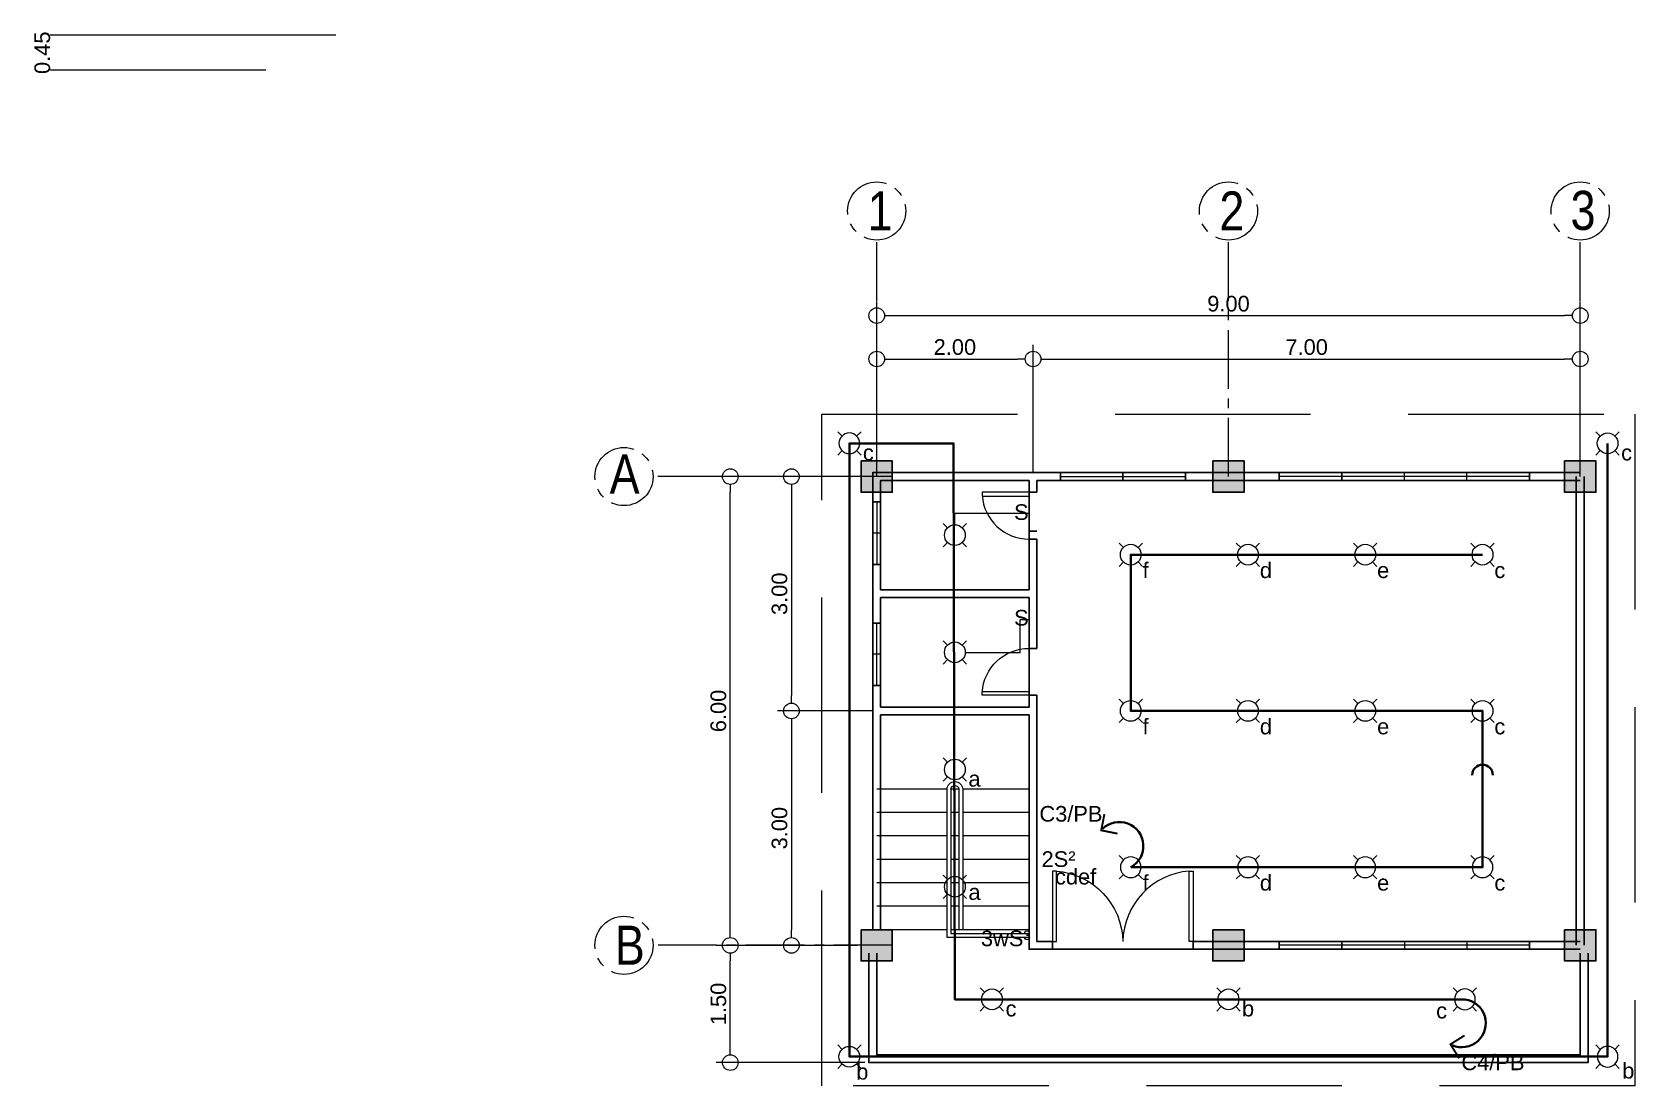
# Model space of a CAD drawing. Header units: metres. Extents: x -460 to 31334, y -1777 to 24987.
# Drawn here: x 120.6 to 141.1, y -842.16 to -828.67 of the extents above; entities that cross this region are included whole.
import ezdxf

# ---------------------------------------------------------------- set-up
doc = ezdxf.new("R2010")
doc.units = ezdxf.units.M
doc.header["$MEASUREMENT"] = 0
doc.linetypes.add('CENTER2', pattern=[1.125, 0.75, -0.125, 0.125, -0.125])
doc.linetypes.add('HIDDEN', pattern=[0.375, 0.25, -0.125])
doc.layers.get('Defpoints').update_dxf_attribs({"color": 2})
for name, color, linetype, lineweight in [('.3', 2, 'Continuous', 5), ('Arch_Door', 1, 'Continuous', 18), ('CIRCUIT', 5, 'Continuous', 35), ('COLUMNS', 5, 'Continuous', 25), ('DIM', 8, 'Continuous', 5), ('LIGHTING', 7, 'Continuous', 20)]:
    doc.layers.add(name, color=color, linetype=linetype, lineweight=lineweight)
doc.layers.add('01 FURNITURE', color=8, linetype='Continuous')
doc.layers.add('wall', color=7, linetype='Continuous')
for name, color, linetype, lineweight, true_color in [('DW', 7, 'Continuous', 9, 0xff0a0a), ('DWS', 7, 'Continuous', 15, 0x0aff0a), ('SWITCH', 7, 'HIDDEN', 18, 0xff0a0a)]:
    doc.layers.add(name, color=color, linetype=linetype, lineweight=lineweight, true_color=true_color)
doc.styles.add('AN100', font='ARIALN.TTF', dxfattribs={"height": 0.25})
doc.styles.get("Standard").update_dxf_attribs({"font": 'arial.ttf'})
doc.dimstyles.new('elev', dxfattribs={"dimtxt": 0.2, "dimasz": 0.18, "dimexe": 0.05, "dimexo": 0.05, "dimgap": 0.05, "dimtad": 1, "dimzin": 0, "dimdsep": 46, "dimtxsty": 'Standard', "dimblk": 'ARCHTICK', "dimcen": 0.025, "dimclrd": 256, "dimclre": 256, "dimadec": 0, "dimazin": 0, "dimtfac": 1, "dimtix": 1, "dimtofl": 0, "dimtmove": 0, "dimatfit": 3, "dimldrblk": 'ARCHTICK', "dimfxl": 0.1, "dimtolj": 1, "dimtzin": 0, "dimlwd": -1, "dimlwe": -1, "dimarcsym": 0})
doc.dimstyles.get("Standard").update_dxf_attribs({"dimtxt": 0.2, "dimasz": 0.2, "dimexe": 0.18, "dimexo": 0.05, "dimgap": 0.05, "dimtad": 1, "dimzin": 0, "dimdsep": 46, "dimtxsty": 'Standard', "dimblk": 'DOTBLANK', "dimcen": 0.09, "dimclrd": 256, "dimclre": 256, "dimaunit": 1, "dimadec": 6, "dimazin": 0, "dimtfac": 1, "dimtix": 1, "dimtofl": 0, "dimtmove": 0, "dimatfit": 3, "dimfxl": 1, "dimtolj": 1, "dimtzin": 0, "dimlwd": -1, "dimlwe": -1, "dimarcsym": 0})

# ---------------------------------------------------------------- blocks, each defined once
blk = doc.blocks.new('_DotBlank')
at = {"color": 0, "linetype": 'ByBlock', "lineweight": -2}
blk.add_line((-0.5, 0), (-1, 0), dxfattribs=at)
blk.add_circle((0, 0), 0.5, dxfattribs=at)
blk = doc.blocks.new('*D747')
at = {"layer": 'Defpoints', "color": 0, "transparency": 16777216}
for p in [(131.401, -834.358), (130.31, -837.358), (131.401, -837.358)]:
    blk.add_point(p, dxfattribs=at)
at = {"layer": 'DIM', "transparency": 16777216}
for p, q in [((131.351, -834.358), (130.13, -834.358)), ((130.31, -834.558), (130.31, -837.158)), ((131.351, -837.358), (130.13, -837.358))]:
    blk.add_line(p, q, dxfattribs=at)
at = {"layer": 'DIM', "transparency": 16777216, "xscale": 0.2, "yscale": 0.2, "zscale": 0.2}
for p, rotation in [((130.31, -834.358), 90), ((130.31, -837.358), 270)]:
    blk.add_blockref('_DotBlank', p, dxfattribs=dict(at, rotation=rotation))
at = {"layer": 'DIM', "color": 0, "transparency": 16777216, "insert": (130.158, -835.858), "char_height": 0.2, "attachment_point": 5, "rotation": 90}
blk.add_mtext('\\A1;3.00', dxfattribs=at)
blk = doc.blocks.new('*D748')
at = {"layer": 'Defpoints', "color": 0, "transparency": 16777216}
for p in [(133.401, -832.853), (131.401, -834.358), (133.401, -834.358)]:
    blk.add_point(p, dxfattribs=at)
at = {"layer": 'DIM', "transparency": 16777216}
for p, q in [((131.401, -834.308), (131.401, -832.673)), ((133.401, -834.308), (133.401, -832.673)), ((131.601, -832.853), (133.201, -832.853))]:
    blk.add_line(p, q, dxfattribs=at)
at = {"layer": 'DIM', "transparency": 16777216, "xscale": 0.2, "yscale": 0.2, "zscale": 0.2, "rotation": 180}
blk.add_blockref('_DotBlank', (131.401, -832.853), dxfattribs=at)
at = {"layer": 'DIM', "transparency": 16777216, "xscale": 0.2, "yscale": 0.2, "zscale": 0.2}
blk.add_blockref('_DotBlank', (133.401, -832.853), dxfattribs=at)
at = {"layer": 'DIM', "color": 0, "transparency": 16777216, "insert": (132.401, -832.701), "char_height": 0.2, "attachment_point": 5}
blk.add_mtext('\\A1;2.00', dxfattribs=at)
blk = doc.blocks.new('*D749')
at = {"layer": 'Defpoints', "color": 0, "transparency": 16777216}
for p in [(140.401, -832.853), (133.401, -834.358), (140.401, -834.408)]:
    blk.add_point(p, dxfattribs=at)
at = {"layer": 'DIM', "transparency": 16777216}
for p, q in [((133.401, -834.308), (133.401, -832.673)), ((140.401, -834.358), (140.401, -832.673)), ((133.601, -832.853), (140.201, -832.853))]:
    blk.add_line(p, q, dxfattribs=at)
at = {"layer": 'DIM', "transparency": 16777216, "xscale": 0.2, "yscale": 0.2, "zscale": 0.2, "rotation": 180}
blk.add_blockref('_DotBlank', (133.401, -832.853), dxfattribs=at)
at = {"layer": 'DIM', "transparency": 16777216, "xscale": 0.2, "yscale": 0.2, "zscale": 0.2}
blk.add_blockref('_DotBlank', (140.401, -832.853), dxfattribs=at)
at = {"layer": 'DIM', "color": 0, "transparency": 16777216, "insert": (136.901, -832.701), "char_height": 0.2, "attachment_point": 5}
blk.add_mtext('\\A1;7.00', dxfattribs=at)
blk = doc.blocks.new('*D750')
at = {"layer": 'Defpoints', "color": 0, "transparency": 16777216}
for p in [(140.401, -832.298), (140.401, -833.211), (131.401, -833.391)]:
    blk.add_point(p, dxfattribs=at)
at = {"layer": 'DIM', "transparency": 16777216}
for p, q in [((131.401, -833.341), (131.401, -832.118)), ((131.601, -832.298), (140.201, -832.298)), ((140.401, -833.161), (140.401, -832.118))]:
    blk.add_line(p, q, dxfattribs=at)
at = {"layer": 'DIM', "transparency": 16777216, "xscale": 0.2, "yscale": 0.2, "zscale": 0.2, "rotation": 180}
blk.add_blockref('_DotBlank', (131.401, -832.298), dxfattribs=at)
at = {"layer": 'DIM', "transparency": 16777216, "xscale": 0.2, "yscale": 0.2, "zscale": 0.2}
blk.add_blockref('_DotBlank', (140.401, -832.298), dxfattribs=at)
at = {"layer": 'DIM', "color": 0, "transparency": 16777216, "insert": (135.901, -832.146), "char_height": 0.2, "attachment_point": 5}
blk.add_mtext('\\A1;9.00', dxfattribs=at)
blk = doc.blocks.new('*D751')
at = {"layer": 'Defpoints', "color": 0, "transparency": 16777216}
for p in [(131.401, -837.358), (130.31, -840.358), (131.201, -840.358)]:
    blk.add_point(p, dxfattribs=at)
at = {"layer": 'DIM', "transparency": 16777216}
for p, q in [((131.351, -837.358), (130.13, -837.358)), ((130.31, -837.558), (130.31, -840.158)), ((131.151, -840.358), (130.13, -840.358))]:
    blk.add_line(p, q, dxfattribs=at)
at = {"layer": 'DIM', "transparency": 16777216, "xscale": 0.2, "yscale": 0.2, "zscale": 0.2}
for p, rotation in [((130.31, -837.358), 90), ((130.31, -840.358), 270)]:
    blk.add_blockref('_DotBlank', p, dxfattribs=dict(at, rotation=rotation))
at = {"layer": 'DIM', "color": 0, "transparency": 16777216, "insert": (130.158, -838.858), "char_height": 0.2, "attachment_point": 5, "rotation": 90}
blk.add_mtext('\\A1;3.00', dxfattribs=at)
blk = doc.blocks.new('*D752')
at = {"layer": 'Defpoints', "color": 0, "transparency": 16777216}
for p in [(129.528, -834.358), (130.31, -834.358), (130.31, -840.358)]:
    blk.add_point(p, dxfattribs=at)
at = {"layer": 'DIM', "transparency": 16777216}
for p, q in [((130.26, -834.358), (129.348, -834.358)), ((129.528, -840.158), (129.528, -834.558)), ((130.26, -840.358), (129.348, -840.358))]:
    blk.add_line(p, q, dxfattribs=at)
at = {"layer": 'DIM', "transparency": 16777216, "xscale": 0.2, "yscale": 0.2, "zscale": 0.2}
for p, rotation in [((129.528, -834.358), 90), ((129.528, -840.358), 270)]:
    blk.add_blockref('_DotBlank', p, dxfattribs=dict(at, rotation=rotation))
at = {"layer": 'DIM', "color": 0, "transparency": 16777216, "insert": (129.376, -837.358), "char_height": 0.2, "attachment_point": 5, "rotation": 90}
blk.add_mtext('\\A1;6.00', dxfattribs=at)
blk = doc.blocks.new('*D753')
at = {"layer": 'Defpoints', "color": 0, "transparency": 16777216}
for p in [(129.528, -840.358), (131.201, -840.358), (131.301, -841.858)]:
    blk.add_point(p, dxfattribs=at)
at = {"layer": 'DIM', "transparency": 16777216}
for p, q in [((131.151, -840.358), (129.348, -840.358)), ((129.528, -841.658), (129.528, -840.558)), ((131.251, -841.858), (129.348, -841.858))]:
    blk.add_line(p, q, dxfattribs=at)
at = {"layer": 'DIM', "transparency": 16777216, "xscale": 0.2, "yscale": 0.2, "zscale": 0.2}
for p, rotation in [((129.528, -840.358), 90), ((129.528, -841.858), 270)]:
    blk.add_blockref('_DotBlank', p, dxfattribs=dict(at, rotation=rotation))
at = {"layer": 'DIM', "color": 0, "transparency": 16777216, "insert": (129.376, -841.108), "char_height": 0.2, "attachment_point": 5, "rotation": 90}
blk.add_mtext('\\A1;1.50', dxfattribs=at)
blk = doc.blocks.new('light')
at = {"layer": 'LIGHTING', "ltscale": 0.08}
for p, q in [((215.884, -493.498), (215.813, -493.427)), ((216.192, -493.427), (216.121, -493.498)), ((215.884, -493.735), (215.813, -493.806)), ((216.192, -493.806), (216.121, -493.735))]:
    blk.add_line(p, q, dxfattribs=at)
blk.add_circle((216.003, -493.616), 0.168, dxfattribs=at)
blk = doc.blocks.new('*D1055')
at = {"layer": 'Defpoints', "color": 0, "transparency": 16777216}
for p in [(124.531, -828.708), (120.879, -829.158), (123.635, -829.158)]:
    blk.add_point(p, dxfattribs=at)
at = {"layer": 'DIM', "transparency": 16777216}
for p, q in [((124.481, -828.708), (120.829, -828.708)), ((123.585, -829.158), (120.829, -829.158))]:
    blk.add_line(p, q, dxfattribs=at)
at = {"layer": 'DIM', "color": 0, "lineweight": 9, "transparency": 16777216, "insert": (120.727, -828.933), "char_height": 0.2, "attachment_point": 5, "rotation": 90}
blk.add_mtext('\\A1;0.45', dxfattribs=at)
blk = doc.blocks.new('_ArchTick')
at = {"color": 0, "linetype": 'ByBlock', "const_width": 0.15}
blk.add_lwpolyline([(-0.5, -0.5), (0.5, 0.5)], dxfattribs=at)

msp = doc.modelspace()

# ---------------------------------------------------------------- hatches: boundary and pattern name
at = {"layer": 'COLUMNS', "true_color": 0x808080}
h = msp.add_hatch(color=8, dxfattribs=at)
h.dxf.hatch_style = 1
h.paths.add_polyline_path([(131.20063, -834.15773), (131.60063, -834.15773), (131.60063, -834.55773), (131.20063, -834.55773)])
h = msp.add_hatch(color=8, dxfattribs=at)
h.dxf.hatch_style = 1
h.paths.add_polyline_path([(135.70063, -834.15773), (136.10063, -834.15773), (136.10063, -834.55773), (135.70063, -834.55773)])
h = msp.add_hatch(color=8, dxfattribs=at)
h.dxf.hatch_style = 1
h.paths.add_polyline_path([(140.20063, -834.15773), (140.60063, -834.15773), (140.60063, -834.55773), (140.20063, -834.55773)])
h = msp.add_hatch(color=8, dxfattribs=at)
h.dxf.hatch_style = 1
h.paths.add_polyline_path([(131.20063, -840.15773), (131.60063, -840.15773), (131.60063, -840.55773), (131.20063, -840.55773)])
h = msp.add_hatch(color=8, dxfattribs=at)
h.dxf.hatch_style = 1
h.paths.add_polyline_path([(135.70063, -840.15773), (136.10063, -840.15773), (136.10063, -840.55773), (135.70063, -840.55773)])
h = msp.add_hatch(color=8, dxfattribs=at)
h.dxf.hatch_style = 1
h.paths.add_polyline_path([(140.20063, -840.15773), (140.60063, -840.15773), (140.60063, -840.55773), (140.20063, -840.55773)])

# ---------------------------------------------------------------- linework, layer by layer
at = {"color": 20, "linetype": 'HIDDEN', "lineweight": 9, "ltscale": 10, "true_color": 0xff2424}
msp.add_lwpolyline([(130.70063, -833.55773), (141.10063, -833.55773), (141.10063, -842.15773), (130.70063, -842.15773)], close=True, dxfattribs=at)
at = {"color": 8, "lineweight": 9, "ltscale": 10, "true_color": 0x808080}
for points in [[(132.40063, -838.26129), (132.40063, -837.35773)], [(132.30076, -838.35773), (131.40063, -838.35773)], [(132.40063, -838.35773), (132.35063, -838.35773)], [(132.40063, -838.35773), (132.40063, -838.31129)], [(132.40063, -838.35773), (132.40063, -840.15773)], [(132.45063, -838.35773), (132.40063, -838.35773)], [(133.35063, -838.35773), (132.50049, -838.35773)], [(132.45063, -838.65773), (132.40063, -838.65773)], [(133.35063, -838.65773), (132.50063, -838.65773)], [(132.45063, -838.95773), (132.40063, -838.95773)], [(133.35063, -838.95773), (132.50063, -838.95773)], [(132.45063, -839.25773), (132.40063, -839.25773)], [(133.35063, -839.25773), (132.50063, -839.25773)], [(132.45063, -839.55773), (132.40063, -839.55773)], [(133.35063, -839.55773), (132.50063, -839.55773)], [(132.45063, -839.85773), (132.40063, -839.85773)], [(133.35063, -839.85773), (132.50063, -839.85773)], [(133.35063, -840.15773), (132.40063, -840.15773)]]:
    msp.add_lwpolyline(points, dxfattribs=at)
at = {"color": 8, "lineweight": 5, "ltscale": 10, "true_color": 0x808080}
for points in [[(133.35063, -840.25773), (132.30063, -840.25773), (132.30063, -838.35773)], [(132.35063, -838.35773), (132.35063, -840.20773), (133.35063, -840.20773)], [(132.45063, -838.35773), (132.45063, -840.15773)], [(132.50063, -838.35773), (132.50063, -840.15773)]]:
    msp.add_lwpolyline(points, dxfattribs=at)
for points in [[(132.30076, -838.35773, -0.96570808), (132.50049, -838.35773, -0.92882439)], [(132.35063, -838.35773, -0.92882439), (132.45063, -838.35773, 0.36860999)]]:
    msp.add_lwpolyline(points, format="xyb", dxfattribs=at)
at = {"color": 8, "linetype": 'HIDDEN', "lineweight": 9, "ltscale": 10, "true_color": 0x808080}
for points in [[(132.30063, -838.65773), (131.40063, -838.65773)], [(132.40063, -838.65773), (132.35063, -838.65773)], [(132.30063, -838.95773), (131.40063, -838.95773)], [(132.40063, -838.95773), (132.35063, -838.95773)], [(132.30063, -839.25773), (131.40063, -839.25773)], [(132.40063, -839.25773), (132.35063, -839.25773)], [(132.30063, -839.55773), (131.40063, -839.55773)], [(132.40063, -839.55773), (132.35063, -839.55773)], [(132.30063, -839.85773), (131.40063, -839.85773)], [(132.40063, -839.85773), (132.35063, -839.85773)], [(132.30063, -840.15773), (131.40063, -840.15773)], [(132.40063, -840.15773), (132.35063, -840.15773)]]:
    msp.add_lwpolyline(points, dxfattribs=at)
at = {"color": 8, "true_color": 0x808080}
for points in [[(131.30063, -840.45773), (131.30063, -841.85773), (140.50063, -841.85773), (140.50063, -840.45773)], [(131.40063, -840.45773), (131.40063, -841.75773), (140.40063, -841.75773), (140.40063, -840.45773)]]:
    msp.add_lwpolyline(points, dxfattribs=at)
at = {"layer": '01 FURNITURE', "color": 8, "linetype": 'CENTER2', "lineweight": 9, "true_color": 0x808080}
for p, q in [((131.40063, -834.35773), (131.40063, -831.33038)), ((135.90063, -834.35773), (135.90063, -831.33081)), ((140.40063, -834.35773), (140.40063, -831.33125))]:
    msp.add_line(p, q, dxfattribs=at)
for points in [[(131.60063, -834.35773), (128.53899, -834.35773)], [(131.60342, -840.35773), (128.53899, -840.35773)]]:
    msp.add_lwpolyline(points, dxfattribs=at)
for centre in [(131.40063, -830.95846), (135.90062, -830.9589), (140.40062, -830.9589), (128.16707, -834.35773), (128.16707, -840.35773)]:
    msp.add_circle(centre, 0.37192, dxfattribs=at)
at = {"layer": 'CIRCUIT'}
for points in [[(138.92563, -841.04924), (132.40063, -841.04924), (132.38484, -833.93273), (131.05063, -833.93273), (131.05063, -841.78273), (140.75063, -841.78273), (140.75063, -833.93273)], [(134.65063, -839.35773), (139.15063, -839.35773), (139.15063, -837.35773), (134.65063, -837.35773), (134.65063, -835.35773), (139.15063, -835.35773)]]:
    msp.add_lwpolyline(points, dxfattribs=at)
at = {"layer": 'CIRCUIT', "const_width": 0.025}
for points in [[(134.48106, -838.9273), (134.27295, -838.88623), (134.31402, -838.67811)], [(138.92027, -841.51183), (138.74038, -841.62425), (138.8528, -841.80414)]]:
    msp.add_lwpolyline(points, dxfattribs=at)
at = {"layer": 'CIRCUIT'}
for points in [[(134.65063, -839.35773, 1.1497049), (134.28934, -838.86685, -1)], [(138.92563, -841.04924, -1.1497049), (138.76259, -841.63653, 1)]]:
    msp.add_lwpolyline(points, format="xyb", dxfattribs=at)
msp.add_arc((139.15063, -838.17788), 0.13224, 0, 180, dxfattribs=at)
at = {"layer": 'COLUMNS', "color": 8, "true_color": 0x808080}
for points in [[(131.20063, -834.15773), (131.60063, -834.15773), (131.60063, -834.55773), (131.20063, -834.55773)], [(135.70063, -834.15773), (136.10063, -834.15773), (136.10063, -834.55773), (135.70063, -834.55773)], [(140.20063, -834.15773), (140.60063, -834.15773), (140.60063, -834.55773), (140.20063, -834.55773)], [(131.20063, -840.15773), (131.60063, -840.15773), (131.60063, -840.55773), (131.20063, -840.55773)], [(135.70063, -840.15773), (136.10063, -840.15773), (136.10063, -840.55773), (135.70063, -840.55773)], [(140.20063, -840.15773), (140.60063, -840.15773), (140.60063, -840.55773), (140.20063, -840.55773)]]:
    msp.add_lwpolyline(points, close=True, dxfattribs=at)
at = {"layer": 'DW', "color": 8, "true_color": 0x808080}
for points in [[(134.55063, -834.40773), (134.55063, -834.30773)], [(137.35063, -834.40773), (137.35063, -834.30773)], [(138.15063, -834.40773), (138.15063, -834.30773)], [(138.95063, -834.40773), (138.95063, -834.30773)], [(133.75063, -834.35773), (135.35063, -834.35773)], [(139.75063, -834.35773), (136.55063, -834.35773)], [(131.40063, -834.68273), (131.40063, -835.48273)], [(131.45063, -835.08273), (131.35063, -835.08273)], [(131.40063, -837.03273), (131.40063, -836.23273)], [(131.45063, -836.63273), (131.35063, -836.63273)], [(139.75063, -840.35773), (136.55063, -840.35773)], [(137.35063, -840.30773), (137.35063, -840.40773)], [(138.15063, -840.30773), (138.15063, -840.40773)], [(138.95063, -840.30773), (138.95063, -840.40773)]]:
    msp.add_lwpolyline(points, dxfattribs=at)
for points in [[(133.35063, -834.55773), (132.75063, -834.55773), (132.75063, -834.60773), (133.35063, -834.60773)], [(133.35063, -837.15773), (132.75063, -837.15773), (132.75063, -837.10773), (133.35063, -837.10773)], [(133.64952, -840.30773), (133.69952, -840.30773), (133.69952, -839.40773), (133.64952, -839.40773)], [(135.44952, -840.30773), (135.39952, -840.30773), (135.39952, -839.40773), (135.44952, -839.40773)]]:
    msp.add_lwpolyline(points, close=True, dxfattribs=at)
at = {"layer": 'DWS', "color": 8, "true_color": 0x808080}
for points in [[(132.75026, -834.59558, 0.39758741), (133.34989, -835.15773, 0.39758741)], [(132.75026, -837.11988, -0.39758741), (133.34989, -836.55773, -0.39758741)], [(133.70062, -839.40773, -0.38521263), (134.54952, -840.30773, -2.65601721)], [(135.39842, -839.40773, 0.38521263), (134.54952, -840.30773, 2.65601721)]]:
    msp.add_lwpolyline(points, format="xyb", dxfattribs=at)
at = {"layer": 'SWITCH', "ltscale": 10}
for points in [[(132.40063, -834.97548), (132.40063, -834.8268), (133.35063, -834.8268)], [(132.53287, -836.60773), (133.2352, -836.60773), (133.2352, -836.18685), (133.35063, -836.18685)]]:
    msp.add_lwpolyline(points, dxfattribs=at)
at = {"layer": 'wall', "color": 8, "true_color": 0x808080}
for points in [[(131.35063, -840.15773), (131.35063, -834.30773), (140.40063, -834.30773)], [(133.75063, -834.40773), (133.75063, -834.30773)], [(134.55063, -834.40773), (134.55063, -834.30773)], [(135.35063, -834.40773), (135.35063, -834.30773)], [(136.55063, -834.40773), (136.55063, -834.30773)], [(137.35063, -834.40773), (137.35063, -834.30773)], [(139.75063, -834.40773), (139.75063, -834.30773)], [(131.45063, -835.80773), (131.45063, -834.40773), (133.35063, -834.40773)], [(133.35063, -834.40773), (133.35063, -835.80773)], [(133.35063, -834.55773), (133.45063, -834.55773)], [(133.45063, -834.40773), (140.40063, -834.40773)], [(133.45063, -834.40773), (133.45063, -834.55773)], [(140.35063, -834.35773), (140.35063, -840.35773)], [(140.45063, -834.35773), (140.45063, -840.35773)], [(131.45063, -834.68273), (131.35063, -834.68273)], [(133.34989, -835.05773), (133.44989, -835.05773)], [(133.35063, -835.15773), (133.45063, -835.15773)], [(133.45063, -835.15773), (133.45063, -836.55773)], [(131.45063, -835.48273), (131.35063, -835.48273)], [(131.45063, -835.80773), (133.35063, -835.80773)], [(131.45063, -837.30773), (131.45063, -835.90773)], [(131.45063, -835.90773), (133.35063, -835.90773)], [(133.35063, -835.90773), (133.35063, -837.30773)], [(131.45063, -836.23273), (131.35063, -836.23273)], [(133.35063, -836.55773), (133.45063, -836.55773)], [(131.45063, -837.03273), (131.35063, -837.03273)], [(133.35063, -837.15773), (133.45063, -837.15773)], [(133.45063, -837.15773), (133.45063, -840.30773), (133.64952, -840.30773)], [(131.45063, -837.30773), (133.35063, -837.30773)], [(131.45063, -840.15773), (131.45063, -837.40773)], [(131.45063, -837.40773), (133.35063, -837.40773)], [(133.35063, -837.40773), (133.35063, -840.40773), (140.40063, -840.40773)], [(133.64952, -840.30773), (133.64952, -840.40773)], [(135.44952, -840.30773), (140.40063, -840.30773)], [(135.44952, -840.30773), (135.44952, -840.40773)], [(135.70063, -840.30773), (135.85063, -840.30773)], [(136.55063, -840.30773), (136.55063, -840.40773)], [(137.35063, -840.30773), (137.35063, -840.40773)], [(139.75063, -840.30773), (139.75063, -840.40773)]]:
    msp.add_lwpolyline(points, dxfattribs=at)

# ---------------------------------------------------------------- block references
at = {"layer": '.3', "color": 1, "yscale": 0.7888074039379345, "zscale": 0.7888074039379345}
for p, xscale in [((301.43529, -444.56438), -0.7888074039379345), ((-37.98404, -445.73938), 0.7888074039379345), ((-35.73404, -445.98938), 0.7888074039379345), ((-34.23404, -445.98938), 0.7888074039379345), ((-32.73404, -445.98938), 0.7888074039379345), ((-31.23404, -445.98938), 0.7888074039379345), ((-37.98404, -447.23938), 0.7888074039379345), ((-35.73404, -447.98938), 0.7888074039379345), ((-34.23404, -447.98938), 0.7888074039379345), ((-32.73404, -447.98938), 0.7888074039379345), ((-31.23404, -447.98938), 0.7888074039379345), ((-37.98404, -448.73938), 0.7888074039379345), ((-37.98404, -450.23938), 0.7888074039379345), ((-37.50904, -451.68089), 0.7888074039379345), ((-34.48404, -451.68089), 0.7888074039379345), ((309.31029, -451.68089), -0.7888074039379345)]:
    msp.add_blockref('light', p, dxfattribs=dict(at, xscale=xscale))
for p, xscale, rotation in [((-29.63404, -444.56438), 0.7888074039379345, 6.024344933721366e-08), ((-35.73404, -1228.72608), -0.7888074039379345, 180), ((-34.23404, -1228.72608), -0.7888074039379345, 180), ((-32.73404, -1228.72608), -0.7888074039379345, 180), ((-31.23404, -1228.72608), -0.7888074039379345, 180), ((301.43529, -1231.15108), 0.7888074039379345, 180), ((-29.63404, -1231.15108), -0.7888074039379345, 179.9999999397565)]:
    msp.add_blockref('light', p, dxfattribs=dict(at, xscale=xscale, rotation=rotation))

# ---------------------------------------------------------------- texts
at = {"layer": 'Arch_Door', "color": 8, "linetype": 'Continuous', "true_color": 0x808080, "char_height": 0.5, "width": 0.1151731, "attachment_point": 1, "style": 'AN100'}
for s, insert in [('{\\C3;1}', (131.28498, -830.70753)), ('{\\C3;2}', (135.78498, -830.70797)), ('{\\C3;3}', (140.27732, -830.70032)), ('{\\C3;A}', (127.98484, -834.07468)), ('{\\C3;B}', (128.05143, -840.1068))]:
    msp.add_mtext(s, dxfattribs=dict(at, insert=insert))
at = {"layer": 'CIRCUIT', "color": 7, "ltscale": 0.0125, "char_height": 0.2, "attachment_point": 1}
for s, insert, width in [('c', (131.22393, -833.95129), 0.2180901), ('c', (140.92393, -833.95129), 0.2180901), ('S', (133.15801, -834.71241), 0.6488886), ('f', (134.80227, -835.45703), 0.2180901), ('d', (136.30227, -835.45703), 0.2180901), ('e', (137.80227, -835.45703), 0.2180901), ('c', (139.30227, -835.45703), 0.2180901), ('S', (133.15801, -836.06484), 0.6488886), ('f', (134.80227, -837.45703), 0.2180901), ('d', (136.30227, -837.45703), 0.2180901), ('e', (137.80227, -837.45703), 0.2180901), ('c', (139.30227, -837.45703), 0.2180901), ('a', (132.57393, -838.12629), 0.2180901), ('C3/PB', (133.4819, -838.57431), 0.6488886), ('2S²', (133.50954, -839.15405), 0.6488886), ('cdef', (133.68128, -839.37891), 0.2180901), ('f', (134.80227, -839.45703), 0.2180901), ('d', (136.30227, -839.45703), 0.2180901), ('a', (132.57393, -839.57629), 0.2180901), ('e', (137.80227, -839.45703), 0.2180901), ('c', (139.30227, -839.45703), 0.2180901), ('3wS³', (132.73384, -840.169), 0.6488886), ('c', (133.04893, -841.0678), 0.2180901), ('b', (136.07393, -841.0678), 0.2180901), ('c', (138.55737, -841.09365), 0.2180901), ('b', (131.13931, -841.87629), 0.2180901), ('C4/PB', (138.87998, -841.75593), 0.6488886), ('b', (140.93806, -841.86313), 0.2180901)]:
    msp.add_mtext(s, dxfattribs=dict(at, insert=insert, width=width))

# ---------------------------------------------------------------- dimensions: what is measured, and where the dimension line sits
at = {"layer": 'DIM', "color": 0, "lineweight": 9}
dim = msp.add_linear_dim(base=(120.87885, -829.15801), p1=(124.53112, -828.70801), p2=(123.63512, -829.15801), angle=90, dimstyle='elev', dxfattribs=at)
dim.commit()
dim.dimension.update_dxf_attribs({"geometry": '*D1055', "text_midpoint": (120.72673, -828.93301)})
at = {"layer": 'DIM', "color": 8, "true_color": 0x808080}
for base, p1, p2, picture, middle in [((140.40063, -832.2977), (131.40063, -833.39061), (140.40063, -833.21061), '*D750', (135.90063, -832.14559)), ((133.40063, -832.8535), (131.40063, -834.35773), (133.40063, -834.35773), '*D748', (132.40063, -832.70138)), ((140.40063, -832.8535), (133.40063, -834.35773), (140.40063, -834.40773), '*D749', (136.90063, -832.70138))]:
    dim = msp.add_linear_dim(base=base, p1=p1, p2=p2, dimstyle='Standard', dxfattribs=at)
    dim.commit()
    dim.dimension.update_dxf_attribs({"geometry": picture, "text_midpoint": middle})
for base, p1, p2, angle, picture, middle in [((129.52784, -834.35773), (130.31009, -840.35773), (130.31009, -834.35773), 90, '*D752', (129.37573, -837.35773)), ((130.31009, -837.35773), (131.40063, -834.35773), (131.40063, -837.35773), 90, '*D747', (130.1579, -835.85773)), ((130.31009, -840.35773), (131.40063, -837.35773), (131.20063, -840.35773), 90, '*D751', (130.1579, -838.85773)), ((129.52784, -840.35773), (131.30063, -841.85773), (131.20063, -840.35773), 270, '*D753', (129.37573, -841.10773))]:
    dim = msp.add_linear_dim(base=base, p1=p1, p2=p2, angle=angle, dimstyle='Standard', dxfattribs=at)
    dim.commit()
    dim.dimension.update_dxf_attribs({"geometry": picture, "text_midpoint": middle})

doc.saveas('drawing.dxf')
